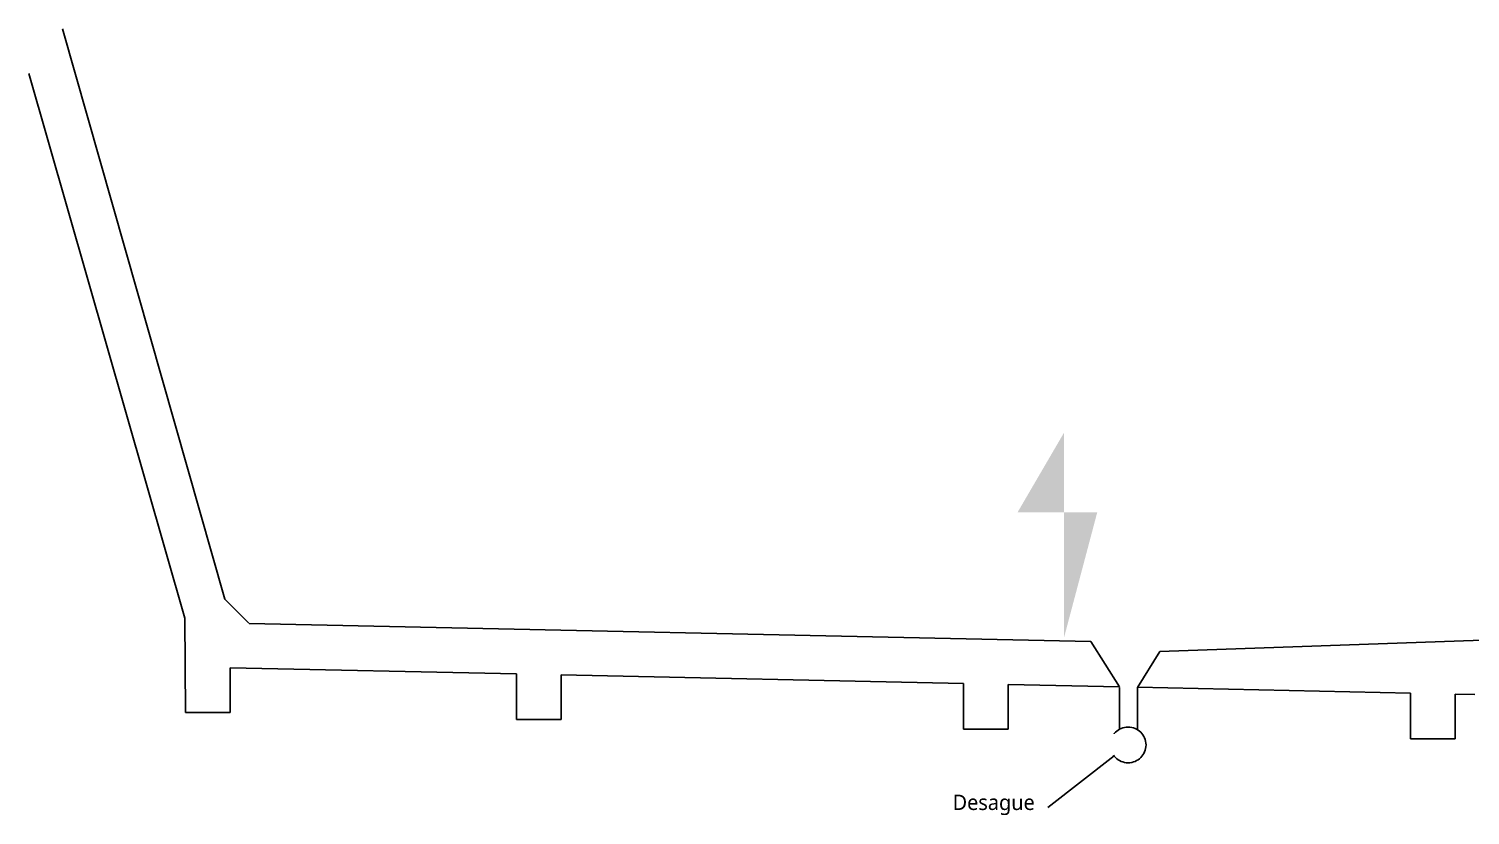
# Model space of a CAD drawing. Extents: x -30 to 1202, y 231 to 898.
# Drawn here: x 1188.36 to 1196.42, y 448.14 to 452.54 of the extents above; entities that cross this region are included whole.
import ezdxf

# ---------------------------------------------------------------- set-up
doc = ezdxf.new("R2010")
doc.units = 0
doc.header["$LTSCALE"] = 0.04
doc.linetypes.add('DASHED2', pattern=[9.525, 6.35, -3.175])
for name, color, linetype in [('0.1', 1, 'CONTINUOUS'), ('0.2', 2, 'CONTINUOUS'), ('0.5', 5, 'CONTINUOUS'), ('intal', 1, 'DASHED2')]:
    doc.layers.add(name, color=color, linetype=linetype)
doc.styles.add('Amir', font='l_10646.ttf', dxfattribs={"height": 0.15})

msp = doc.modelspace()

# ---------------------------------------------------------------- hatches: boundary and pattern name
at = {"layer": '0.2'}
h = msp.add_hatch(color=256, dxfattribs=at)
h.paths.add_polyline_path([(1193.8906, 449.8352), (1194.1509, 449.8352), (1194.1509, 450.2813)])
h.paths.add_polyline_path([(1194.1509, 449.1368), (1194.3362, 449.8352), (1194.1509, 449.8352)])

# ---------------------------------------------------------------- linework, layer by layer
at = {"layer": '0.1'}
msp.add_line((1194.0589, 448.1841), (1194.43, 448.4732), dxfattribs=at)
at = {"layer": '0.5'}
for p, q in [((1188.549, 452.5377), (1189.4573, 449.3496)), ((1188.3605, 452.2877), (1189.2323, 449.2435)), ((1189.4573, 449.3496), (1189.5909, 449.2161)), ((1189.2323, 449.2435), (1189.2361, 448.7162)), ((1189.593, 449.214), (1194.3011, 449.1129)), ((1194.3011, 449.1129), (1194.4614, 448.86)), ((1196.4917, 449.1199), (1194.6867, 449.0569)), ((1194.6867, 449.0569), (1194.5614, 448.8565)), ((1189.4861, 448.9662), (1189.4861, 448.7162)), ((1189.4861, 448.9662), (1191.0879, 448.9318)), ((1191.0879, 448.6764), (1191.0879, 448.9318)), ((1191.3379, 448.6764), (1191.3379, 448.9265)), ((1191.3379, 448.9265), (1193.5879, 448.8782)), ((1193.5879, 448.6228), (1193.5879, 448.8782)), ((1193.8379, 448.6228), (1193.8379, 448.8728)), ((1193.8379, 448.8728), (1194.4614, 448.8594)), ((1194.5614, 448.8573), (1196.0879, 448.8245)), ((1196.0879, 448.5691), (1196.0879, 448.8245)), ((1196.3379, 448.5691), (1196.3379, 448.8192)), ((1196.3379, 448.8192), (1196.4485, 448.8168)), ((1189.4861, 448.7162), (1189.2361, 448.7162)), ((1191.3379, 448.6764), (1191.0879, 448.6764)), ((1193.8379, 448.6228), (1193.5879, 448.6228)), ((1196.3379, 448.5691), (1196.0879, 448.5691))]:
    msp.add_line(p, q, dxfattribs=at)
at = {"layer": 'intal'}
for p, q in [((1194.4614, 448.6227), (1194.4614, 448.8565)), ((1194.5614, 448.6198), (1194.5614, 448.8565))]:
    msp.add_line(p, q, dxfattribs=at)
msp.add_circle((1194.5088, 448.5347), 0.1, dxfattribs=at)

# ---------------------------------------------------------------- texts
at = {"layer": '0.1', "insert": (1193.5271, 448.2561), "char_height": 0.08539, "width": 0.7455, "attachment_point": 1, "style": 'Amir'}
msp.add_mtext('Desague', dxfattribs=at)

doc.saveas('drawing.dxf')
